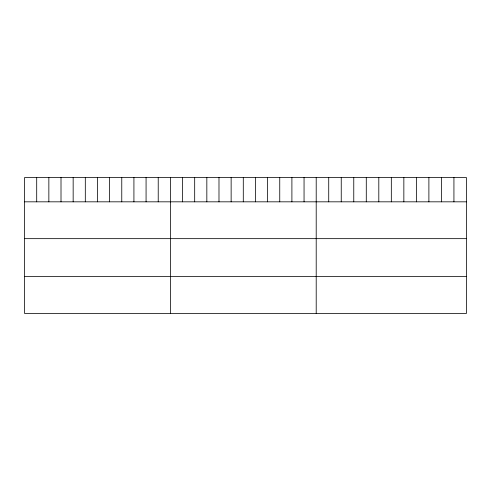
<?xml version="1.0" encoding="UTF-8"?>
<svg xmlns="http://www.w3.org/2000/svg" width="491" height="491" viewBox="0 0 491 491"><rect width="100%" height="100%" fill="white"/><g stroke="black" fill="none" stroke-linecap="round" stroke-linejoin="round"><path stroke-width="0.74" d="M466.45 201.826L466.45 313.43L24.55 313.43L24.55 177.57L466.45 177.57L466.45 201.826L24.55 201.826M24.55 238.657L466.45 238.657M24.55 276.599L466.45 276.599M453.93 177.57L453.93 201.826M441.409 177.57L441.409 201.826M428.888 177.57L428.888 201.826M416.368 177.57L416.368 201.826M403.848 177.57L403.848 201.826M391.327 177.57L391.327 201.826M378.807 177.57L378.807 201.826M366.286 177.57L366.286 201.826M353.765 177.57L353.765 201.826M341.245 177.57L341.245 201.826M328.725 177.57L328.725 201.826M316.204 177.57L316.204 313.43M304.052 177.57L304.052 201.826M291.9 177.57L291.9 201.826M279.747 177.57L279.747 201.826M267.595 177.57L267.595 201.826M255.443 177.57L255.443 201.826M243.29 177.57L243.29 201.826M231.138 177.57L231.138 201.826M218.986 177.57L218.986 201.826M206.834 177.57L206.834 201.826M194.681 177.57L194.681 201.826M182.529 177.57L182.529 201.826M170.377 177.57L170.377 313.43M158.225 177.57L158.225 201.826M146.072 177.57L146.072 201.826M133.92 177.57L133.92 201.826M121.768 177.57L121.768 201.826M109.616 177.57L109.616 201.826M97.464 177.57L97.464 201.826M85.311 177.57L85.311 201.826M73.159 177.57L73.159 201.826M61.007 177.57L61.007 201.826M48.854 177.57L48.854 201.826M36.702 177.57L36.702 201.826"/></g></svg>
